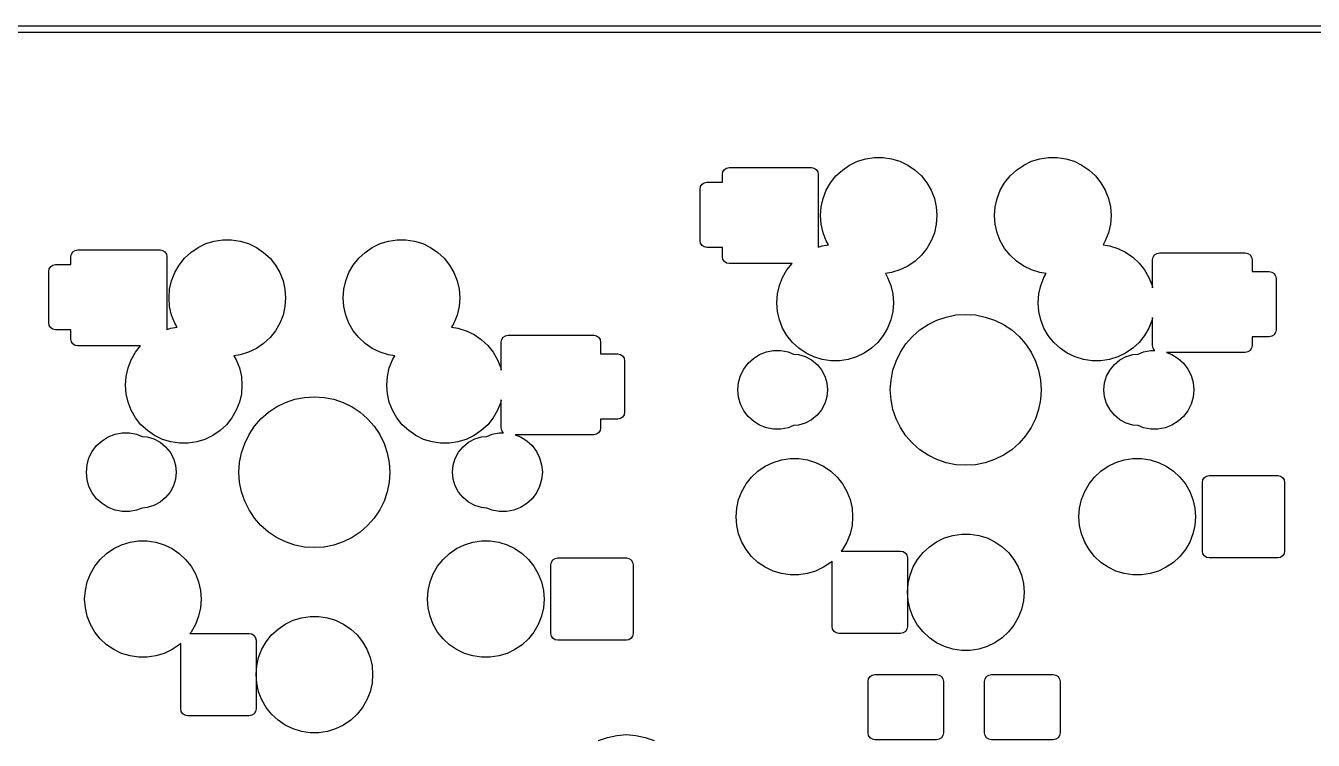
# Model space of a CAD drawing. Extents: x 3.26 to 8.88, y -5.89 to -1.46.
# Drawn here: x 4.413 to 5.891, y -2.276 to -1.456 of the extents above; entities that cross this region are included whole.
import ezdxf

# ---------------------------------------------------------------- set-up
doc = ezdxf.new("R2010")
doc.units = 0
doc.header["$MEASUREMENT"] = 0
doc.layers.add('BLACK', color=7, linetype='CONTINUOUS')

msp = doc.modelspace()

# ---------------------------------------------------------------- linework, layer by layer
at = {"layer": 'BLACK', "linetype": 'CONTINUOUS'}
for p, q in [((4.1261, -1.4562), (4.5359, -1.4562)), ((4.5359, -1.4562), (4.9457, -1.4562)), ((4.9457, -1.4562), (5.3554, -1.4562)), ((5.3554, -1.4562), (5.7652, -1.4562)), ((5.7652, -1.4562), (6.1749, -1.4562)), ((4.5359, -1.464), (4.1261, -1.464)), ((4.9457, -1.464), (4.5359, -1.464)), ((5.3554, -1.464), (4.9457, -1.464)), ((5.7652, -1.464), (5.3554, -1.464)), ((6.1749, -1.464), (5.7652, -1.464)), ((5.3677, -1.6117), (5.3772, -1.6088)), ((5.3772, -1.6088), (5.3871, -1.6073)), ((5.3871, -1.6073), (5.3971, -1.6073)), ((5.3971, -1.6073), (5.407, -1.6088)), ((5.407, -1.6088), (5.4166, -1.6117)), ((5.5677, -1.6117), (5.5772, -1.6088)), ((5.5772, -1.6088), (5.5871, -1.6073)), ((5.5871, -1.6073), (5.5971, -1.6073)), ((5.5971, -1.6073), (5.607, -1.6088)), ((5.607, -1.6088), (5.6166, -1.6117)), ((5.2126, -1.6268), (5.2132, -1.6238)), ((5.2132, -1.6238), (5.2149, -1.6212)), ((5.2149, -1.6212), (5.2175, -1.6195)), ((5.2175, -1.6195), (5.2205, -1.6189)), ((5.2205, -1.6189), (5.315, -1.6189)), ((5.315, -1.6189), (5.318, -1.6195)), ((5.318, -1.6195), (5.3205, -1.6212)), ((5.3205, -1.6212), (5.3222, -1.6238)), ((5.3222, -1.6238), (5.3228, -1.6268)), ((5.3431, -1.6285), (5.3504, -1.6217)), ((5.3504, -1.6217), (5.3587, -1.6161)), ((5.3587, -1.6161), (5.3677, -1.6117)), ((5.4166, -1.6117), (5.4256, -1.6161)), ((5.4256, -1.6161), (5.4339, -1.6217)), ((5.4339, -1.6217), (5.4412, -1.6285)), ((5.5431, -1.6285), (5.5504, -1.6217)), ((5.5504, -1.6217), (5.5587, -1.6161)), ((5.5587, -1.6161), (5.5677, -1.6117)), ((5.6166, -1.6117), (5.6256, -1.6161)), ((5.6256, -1.6161), (5.6339, -1.6217)), ((5.6339, -1.6217), (5.6412, -1.6285)), ((5.187, -1.6437), (5.1876, -1.6407)), ((5.1876, -1.6407), (5.1893, -1.6381)), ((5.1893, -1.6381), (5.1919, -1.6364)), ((5.1919, -1.6364), (5.1949, -1.6358)), ((5.1949, -1.6358), (5.2126, -1.6358)), ((5.2126, -1.6358), (5.2126, -1.6268)), ((5.3228, -1.6268), (5.3228, -1.7101)), ((5.3318, -1.645), (5.3368, -1.6363)), ((5.3368, -1.6363), (5.3431, -1.6285)), ((5.4412, -1.6285), (5.4474, -1.6363)), ((5.4474, -1.6363), (5.4524, -1.645)), ((5.5318, -1.645), (5.5368, -1.6363)), ((5.5368, -1.6363), (5.5431, -1.6285)), ((5.6412, -1.6285), (5.6474, -1.6363)), ((5.6474, -1.6363), (5.6524, -1.645)), ((5.187, -1.7028), (5.187, -1.6437)), ((5.3259, -1.664), (5.3282, -1.6543)), ((5.3282, -1.6543), (5.3318, -1.645)), ((5.4524, -1.645), (5.4561, -1.6543)), ((5.4561, -1.6543), (5.4583, -1.664)), ((5.5259, -1.664), (5.5282, -1.6543)), ((5.5282, -1.6543), (5.5318, -1.645)), ((5.6524, -1.645), (5.6561, -1.6543)), ((5.6561, -1.6543), (5.6583, -1.664)), ((5.3252, -1.674), (5.3259, -1.664)), ((5.4583, -1.664), (5.4591, -1.674)), ((5.5252, -1.674), (5.5259, -1.664)), ((5.6583, -1.664), (5.6591, -1.674)), ((5.3259, -1.684), (5.3252, -1.674)), ((5.3282, -1.6937), (5.3259, -1.684)), ((5.4583, -1.684), (5.4561, -1.6937)), ((5.4591, -1.674), (5.4583, -1.684)), ((5.5259, -1.684), (5.5252, -1.674)), ((5.5282, -1.6937), (5.5259, -1.684)), ((5.6583, -1.684), (5.6561, -1.6937)), ((5.6591, -1.674), (5.6583, -1.684)), ((5.3318, -1.7031), (5.3282, -1.6937)), ((5.4561, -1.6937), (5.4524, -1.7031)), ((5.5318, -1.7031), (5.5282, -1.6937)), ((5.6561, -1.6937), (5.6524, -1.7031)), ((4.4669, -1.7157), (4.4694, -1.714)), ((4.4694, -1.714), (4.4724, -1.7134)), ((4.4724, -1.7134), (4.5669, -1.7134)), ((4.5669, -1.7134), (4.5699, -1.714)), ((4.5699, -1.714), (4.5725, -1.7157)), ((4.6024, -1.7162), (4.6106, -1.7105)), ((4.6106, -1.7105), (4.6196, -1.7062)), ((4.6196, -1.7062), (4.6292, -1.7033)), ((4.6292, -1.7033), (4.6391, -1.7018)), ((4.6391, -1.7018), (4.6491, -1.7018)), ((4.6491, -1.7018), (4.659, -1.7033)), ((4.659, -1.7033), (4.6685, -1.7062)), ((4.6685, -1.7062), (4.6776, -1.7105)), ((4.6776, -1.7105), (4.6858, -1.7162)), ((4.8024, -1.7162), (4.8106, -1.7105)), ((4.8106, -1.7105), (4.8196, -1.7062)), ((4.8196, -1.7062), (4.8292, -1.7033)), ((4.8292, -1.7033), (4.8391, -1.7018)), ((4.8391, -1.7018), (4.8491, -1.7018)), ((4.8491, -1.7018), (4.859, -1.7033)), ((4.859, -1.7033), (4.8685, -1.7062)), ((4.8685, -1.7062), (4.8776, -1.7105)), ((4.8776, -1.7105), (4.8858, -1.7162)), ((5.1876, -1.7058), (5.187, -1.7028)), ((5.1893, -1.7083), (5.1876, -1.7058)), ((5.1919, -1.71), (5.1893, -1.7083)), ((5.1949, -1.7106), (5.1919, -1.71)), ((5.2126, -1.7106), (5.1949, -1.7106)), ((5.2126, -1.7213), (5.2126, -1.7106)), ((5.3228, -1.7101), (5.3272, -1.7088)), ((5.3272, -1.7088), (5.3345, -1.7077)), ((5.3345, -1.7077), (5.3318, -1.7031)), ((5.4474, -1.7117), (5.4412, -1.7195)), ((5.4524, -1.7031), (5.4474, -1.7117)), ((5.5368, -1.7117), (5.5318, -1.7031)), ((5.5431, -1.7195), (5.5368, -1.7117)), ((5.6524, -1.7031), (5.6498, -1.7077)), ((5.6498, -1.7077), (5.657, -1.7088)), ((5.657, -1.7088), (5.6666, -1.7117)), ((5.6666, -1.7117), (5.6756, -1.7161)), ((4.4646, -1.7213), (4.4652, -1.7182)), ((4.4646, -1.7303), (4.4646, -1.7213)), ((4.4652, -1.7182), (4.4669, -1.7157)), ((4.5725, -1.7157), (4.5742, -1.7182)), ((4.5742, -1.7182), (4.5748, -1.7213)), ((4.5748, -1.7213), (4.5748, -1.8046)), ((4.5888, -1.7308), (4.595, -1.723)), ((4.595, -1.723), (4.6024, -1.7162)), ((4.6858, -1.7162), (4.6932, -1.723)), ((4.6932, -1.723), (4.6994, -1.7308)), ((4.7888, -1.7308), (4.795, -1.723)), ((4.795, -1.723), (4.8024, -1.7162)), ((4.8858, -1.7162), (4.8932, -1.723)), ((4.8932, -1.723), (4.8994, -1.7308)), ((5.2132, -1.7243), (5.2126, -1.7213)), ((5.2149, -1.7268), (5.2132, -1.7243)), ((5.2175, -1.7285), (5.2149, -1.7268)), ((5.2205, -1.7291), (5.2175, -1.7285)), ((5.2926, -1.7291), (5.2205, -1.7291)), ((5.2868, -1.7363), (5.2926, -1.7291)), ((5.4339, -1.7263), (5.4256, -1.732)), ((5.4412, -1.7195), (5.4339, -1.7263)), ((5.5504, -1.7263), (5.5431, -1.7195)), ((5.5587, -1.732), (5.5504, -1.7263)), ((5.6756, -1.7161), (5.6839, -1.7217)), ((5.6839, -1.7217), (5.6912, -1.7285)), ((5.6912, -1.7285), (5.6974, -1.7363)), ((5.7067, -1.7248), (5.7073, -1.7218)), ((5.7067, -1.757), (5.7067, -1.7248)), ((5.7073, -1.7218), (5.709, -1.7192)), ((5.709, -1.7192), (5.7116, -1.7175)), ((5.7116, -1.7175), (5.7146, -1.7169)), ((5.7146, -1.7169), (5.813, -1.7169)), ((5.813, -1.7169), (5.816, -1.7175)), ((5.816, -1.7175), (5.8186, -1.7192)), ((5.8186, -1.7192), (5.8203, -1.7218)), ((5.8203, -1.7218), (5.8209, -1.7248)), ((5.8209, -1.7248), (5.8209, -1.7382)), ((4.439, -1.7382), (4.4396, -1.7352)), ((4.439, -1.7972), (4.439, -1.7382)), ((4.4396, -1.7352), (4.4413, -1.7326)), ((4.4413, -1.7326), (4.4438, -1.7309)), ((4.4438, -1.7309), (4.4469, -1.7303)), ((4.4469, -1.7303), (4.4646, -1.7303)), ((4.5801, -1.7488), (4.5838, -1.7395)), ((4.5838, -1.7395), (4.5888, -1.7308)), ((4.6994, -1.7308), (4.7044, -1.7395)), ((4.7044, -1.7395), (4.7081, -1.7488)), ((4.7801, -1.7488), (4.7838, -1.7395)), ((4.7838, -1.7395), (4.7888, -1.7308)), ((4.8994, -1.7308), (4.9044, -1.7395)), ((4.9044, -1.7395), (4.9081, -1.7488)), ((5.2818, -1.745), (5.2868, -1.7363)), ((5.407, -1.7393), (5.3998, -1.7404)), ((5.3998, -1.7404), (5.4024, -1.745)), ((5.4166, -1.7363), (5.407, -1.7393)), ((5.4256, -1.732), (5.4166, -1.7363)), ((5.5677, -1.7363), (5.5587, -1.732)), ((5.5772, -1.7393), (5.5677, -1.7363)), ((5.5845, -1.7404), (5.5772, -1.7393)), ((5.5818, -1.745), (5.5845, -1.7404)), ((5.6974, -1.7363), (5.7024, -1.745)), ((5.8209, -1.7382), (5.8406, -1.7382)), ((5.8406, -1.7382), (5.8436, -1.7388)), ((5.8436, -1.7388), (5.8461, -1.7405)), ((5.8461, -1.7405), (5.8478, -1.743)), ((5.8478, -1.743), (5.8484, -1.7461)), ((4.5772, -1.7685), (4.5779, -1.7585)), ((4.5779, -1.7585), (4.5801, -1.7488)), ((4.7081, -1.7488), (4.7103, -1.7585)), ((4.7103, -1.7585), (4.711, -1.7685)), ((4.7772, -1.7685), (4.7779, -1.7585)), ((4.7779, -1.7585), (4.7801, -1.7488)), ((4.9081, -1.7488), (4.9103, -1.7585)), ((4.9103, -1.7585), (4.911, -1.7685)), ((5.2759, -1.764), (5.2782, -1.7543)), ((5.2782, -1.7543), (5.2818, -1.745)), ((5.4024, -1.745), (5.4061, -1.7543)), ((5.4061, -1.7543), (5.4083, -1.764)), ((5.5759, -1.764), (5.5782, -1.7543)), ((5.5782, -1.7543), (5.5818, -1.745)), ((5.7024, -1.745), (5.7061, -1.7543)), ((5.7061, -1.7543), (5.7067, -1.757)), ((5.8484, -1.7461), (5.8484, -1.8051)), ((4.5779, -1.7785), (4.5772, -1.7685)), ((4.711, -1.7685), (4.7103, -1.7785)), ((4.7779, -1.7785), (4.7772, -1.7685)), ((4.911, -1.7685), (4.9103, -1.7785)), ((5.2752, -1.774), (5.2759, -1.764)), ((5.2759, -1.784), (5.2752, -1.774)), ((5.4083, -1.764), (5.4091, -1.774)), ((5.4091, -1.774), (5.4083, -1.784)), ((5.5752, -1.774), (5.5759, -1.764)), ((5.5759, -1.784), (5.5752, -1.774)), ((4.5801, -1.7882), (4.5779, -1.7785)), ((4.5838, -1.7975), (4.5801, -1.7882)), ((4.7081, -1.7882), (4.7044, -1.7975)), ((4.7103, -1.7785), (4.7081, -1.7882)), ((4.7801, -1.7882), (4.7779, -1.7785)), ((4.7838, -1.7975), (4.7801, -1.7882)), ((4.9081, -1.7882), (4.9044, -1.7975)), ((4.9103, -1.7785), (4.9081, -1.7882)), ((5.2782, -1.7937), (5.2759, -1.784)), ((5.4083, -1.784), (5.4061, -1.7937)), ((5.4697, -1.7904), (5.4808, -1.7881)), ((5.4808, -1.7881), (5.4921, -1.7874)), ((5.4921, -1.7874), (5.5034, -1.7881)), ((5.5034, -1.7881), (5.5145, -1.7904)), ((5.5782, -1.7937), (5.5759, -1.784)), ((4.4396, -1.8003), (4.439, -1.7972)), ((4.4413, -1.8028), (4.4396, -1.8003)), ((4.4438, -1.8045), (4.4413, -1.8028)), ((4.5748, -1.8046), (4.5792, -1.8033)), ((4.5792, -1.8033), (4.5865, -1.8022)), ((4.5865, -1.8022), (4.5838, -1.7975)), ((4.7044, -1.7975), (4.6994, -1.8062)), ((4.7888, -1.8062), (4.7838, -1.7975)), ((4.9044, -1.7975), (4.9017, -1.8022)), ((4.9017, -1.8022), (4.909, -1.8033)), ((4.909, -1.8033), (4.9185, -1.8062)), ((5.2818, -1.8031), (5.2782, -1.7937)), ((5.2868, -1.8117), (5.2818, -1.8031)), ((5.4024, -1.8031), (5.3974, -1.8117)), ((5.4061, -1.7937), (5.4024, -1.8031)), ((5.4394, -1.8053), (5.4488, -1.799)), ((5.4488, -1.799), (5.459, -1.794)), ((5.459, -1.794), (5.4697, -1.7904)), ((5.5145, -1.7904), (5.5253, -1.794)), ((5.5253, -1.794), (5.5354, -1.799)), ((5.5354, -1.799), (5.5449, -1.8053)), ((5.5818, -1.8031), (5.5782, -1.7937)), ((5.5868, -1.8117), (5.5818, -1.8031)), ((5.7024, -1.8031), (5.6974, -1.8117)), ((5.7061, -1.7937), (5.7024, -1.8031)), ((5.7067, -1.7911), (5.7061, -1.7937)), ((5.7067, -1.8232), (5.7067, -1.7911)), ((4.4469, -1.8051), (4.4438, -1.8045)), ((4.4646, -1.8051), (4.4469, -1.8051)), ((4.4646, -1.8157), (4.4646, -1.8051)), ((4.4652, -1.8188), (4.4646, -1.8157)), ((4.6932, -1.814), (4.6858, -1.8208)), ((4.6994, -1.8062), (4.6932, -1.814)), ((4.795, -1.814), (4.7888, -1.8062)), ((4.8024, -1.8208), (4.795, -1.814)), ((4.9185, -1.8062), (4.9276, -1.8105)), ((4.9276, -1.8105), (4.9358, -1.8162)), ((4.9358, -1.8162), (4.9432, -1.823)), ((4.9587, -1.8193), (4.9593, -1.8163)), ((4.9593, -1.8163), (4.961, -1.8137)), ((4.961, -1.8137), (4.9635, -1.812)), ((4.9635, -1.812), (4.9665, -1.8114)), ((4.9665, -1.8114), (5.065, -1.8114)), ((5.065, -1.8114), (5.068, -1.812)), ((5.068, -1.812), (5.0705, -1.8137)), ((5.0705, -1.8137), (5.0722, -1.8163)), ((5.0722, -1.8163), (5.0728, -1.8193)), ((5.2931, -1.8195), (5.2868, -1.8117)), ((5.3974, -1.8117), (5.3912, -1.8195)), ((5.4234, -1.8213), (5.4309, -1.8128)), ((5.4309, -1.8128), (5.4394, -1.8053)), ((5.5449, -1.8053), (5.5534, -1.8128)), ((5.5534, -1.8128), (5.5608, -1.8213)), ((5.5931, -1.8195), (5.5868, -1.8117)), ((5.6974, -1.8117), (5.6912, -1.8195)), ((5.8406, -1.813), (5.8209, -1.813)), ((5.8209, -1.813), (5.8209, -1.8232)), ((5.8436, -1.8124), (5.8406, -1.813)), ((5.8461, -1.8107), (5.8436, -1.8124)), ((5.8478, -1.8081), (5.8461, -1.8107)), ((5.8484, -1.8051), (5.8478, -1.8081)), ((4.4669, -1.8213), (4.4652, -1.8188)), ((4.4694, -1.823), (4.4669, -1.8213)), ((4.4724, -1.8236), (4.4694, -1.823)), ((4.5445, -1.8236), (4.4724, -1.8236)), ((4.5338, -1.8395), (4.5388, -1.8308)), ((4.5388, -1.8308), (4.5445, -1.8236)), ((4.6685, -1.8308), (4.659, -1.8338)), ((4.6776, -1.8265), (4.6685, -1.8308)), ((4.6858, -1.8208), (4.6776, -1.8265)), ((4.8106, -1.8265), (4.8024, -1.8208)), ((4.8196, -1.8308), (4.8106, -1.8265)), ((4.8292, -1.8338), (4.8196, -1.8308)), ((4.9432, -1.823), (4.9494, -1.8308)), ((4.9494, -1.8308), (4.9544, -1.8395)), ((4.9587, -1.8515), (4.9587, -1.8193)), ((5.0728, -1.8193), (5.0728, -1.8327)), ((5.0728, -1.8327), (5.0925, -1.8327)), ((5.0925, -1.8327), (5.0955, -1.8333)), ((5.0955, -1.8333), (5.0981, -1.835)), ((5.2554, -1.8335), (5.2632, -1.8305)), ((5.2632, -1.8305), (5.2714, -1.8289)), ((5.2714, -1.8289), (5.2798, -1.8289)), ((5.2798, -1.8289), (5.288, -1.8305)), ((5.288, -1.8305), (5.2942, -1.8329)), ((5.3004, -1.8263), (5.2931, -1.8195)), ((5.2942, -1.8329), (5.3002, -1.8335)), ((5.3087, -1.832), (5.3004, -1.8263)), ((5.3177, -1.8363), (5.3087, -1.832)), ((5.3756, -1.832), (5.3666, -1.8363)), ((5.3839, -1.8263), (5.3756, -1.832)), ((5.3912, -1.8195), (5.3839, -1.8263)), ((5.4121, -1.8409), (5.4171, -1.8307)), ((5.4171, -1.8307), (5.4234, -1.8213)), ((5.5608, -1.8213), (5.5671, -1.8307)), ((5.5671, -1.8307), (5.5721, -1.8409)), ((5.6004, -1.8263), (5.5931, -1.8195)), ((5.6087, -1.832), (5.6004, -1.8263)), ((5.6177, -1.8363), (5.6087, -1.832)), ((5.6756, -1.832), (5.6666, -1.8363)), ((5.6839, -1.8263), (5.6756, -1.832)), ((5.6912, -1.8195), (5.6839, -1.8263)), ((5.6841, -1.8335), (5.69, -1.8329)), ((5.69, -1.8329), (5.6963, -1.8305)), ((5.6963, -1.8305), (5.7045, -1.8289)), ((5.7045, -1.8289), (5.7092, -1.8289)), ((5.7073, -1.8262), (5.7067, -1.8232)), ((5.709, -1.8288), (5.7073, -1.8262)), ((5.7092, -1.8289), (5.709, -1.8288)), ((5.813, -1.8311), (5.7227, -1.8311)), ((5.7227, -1.8311), (5.7288, -1.8335)), ((5.816, -1.8305), (5.813, -1.8311)), ((5.8186, -1.8288), (5.816, -1.8305)), ((5.8203, -1.8262), (5.8186, -1.8288)), ((5.8209, -1.8232), (5.8203, -1.8262)), ((4.5301, -1.8488), (4.5338, -1.8395)), ((4.659, -1.8338), (4.6517, -1.8348)), ((4.6517, -1.8348), (4.6544, -1.8395)), ((4.6544, -1.8395), (4.6581, -1.8488)), ((4.8365, -1.8348), (4.8292, -1.8338)), ((4.8301, -1.8488), (4.8338, -1.8395)), ((4.8338, -1.8395), (4.8365, -1.8348)), ((4.9544, -1.8395), (4.9581, -1.8488)), ((5.0981, -1.835), (5.0998, -1.8375)), ((5.0998, -1.8375), (5.1004, -1.8406)), ((5.1004, -1.8406), (5.1004, -1.8996)), ((5.2371, -1.8502), (5.2421, -1.8435)), ((5.2421, -1.8435), (5.2483, -1.8379)), ((5.2483, -1.8379), (5.2554, -1.8335)), ((5.3002, -1.8335), (5.3079, -1.8358)), ((5.3079, -1.8358), (5.3151, -1.8396)), ((5.3151, -1.8396), (5.3214, -1.8448)), ((5.3272, -1.8393), (5.3177, -1.8363)), ((5.3214, -1.8448), (5.3265, -1.851)), ((5.3371, -1.8408), (5.3272, -1.8393)), ((5.3471, -1.8408), (5.3371, -1.8408)), ((5.357, -1.8393), (5.3471, -1.8408)), ((5.3666, -1.8363), (5.357, -1.8393)), ((5.4085, -1.8516), (5.4121, -1.8409)), ((5.5721, -1.8409), (5.5758, -1.8516)), ((5.6272, -1.8393), (5.6177, -1.8363)), ((5.6371, -1.8408), (5.6272, -1.8393)), ((5.6471, -1.8408), (5.6371, -1.8408)), ((5.657, -1.8393), (5.6471, -1.8408)), ((5.6666, -1.8363), (5.657, -1.8393)), ((5.6578, -1.851), (5.6629, -1.8448)), ((5.6629, -1.8448), (5.6692, -1.8396)), ((5.6692, -1.8396), (5.6763, -1.8358)), ((5.6763, -1.8358), (5.6841, -1.8335)), ((5.7288, -1.8335), (5.7359, -1.8379)), ((5.7359, -1.8379), (5.7421, -1.8435)), ((5.7421, -1.8435), (5.7472, -1.8502)), ((4.5272, -1.8685), (4.5279, -1.8585)), ((4.5279, -1.8585), (4.5301, -1.8488)), ((4.6581, -1.8488), (4.6603, -1.8585)), ((4.6603, -1.8585), (4.661, -1.8685)), ((4.8272, -1.8685), (4.8279, -1.8585)), ((4.8279, -1.8585), (4.8301, -1.8488)), ((4.9581, -1.8488), (4.9587, -1.8515)), ((5.2311, -1.8657), (5.2334, -1.8577)), ((5.2334, -1.8577), (5.2371, -1.8502)), ((5.3265, -1.851), (5.3303, -1.8582)), ((5.3303, -1.8582), (5.3327, -1.866)), ((5.4055, -1.874), (5.4063, -1.8627)), ((5.4063, -1.8627), (5.4085, -1.8516)), ((5.5758, -1.8516), (5.578, -1.8627)), ((5.578, -1.8627), (5.5787, -1.874)), ((5.6516, -1.866), (5.6539, -1.8582)), ((5.6539, -1.8582), (5.6578, -1.851)), ((5.7472, -1.8502), (5.7509, -1.8577)), ((5.7509, -1.8577), (5.7532, -1.8657)), ((4.5279, -1.8785), (4.5272, -1.8685)), ((4.661, -1.8685), (4.6603, -1.8785)), ((4.8279, -1.8785), (4.8272, -1.8685)), ((5.2303, -1.874), (5.2311, -1.8657)), ((5.2311, -1.8823), (5.2303, -1.874)), ((5.3327, -1.866), (5.3335, -1.874)), ((5.3335, -1.874), (5.3327, -1.8821)), ((5.4063, -1.8853), (5.4055, -1.874)), ((5.5787, -1.874), (5.578, -1.8853)), ((5.6508, -1.874), (5.6516, -1.866)), ((5.6516, -1.8821), (5.6508, -1.874)), ((5.7532, -1.8657), (5.7539, -1.874)), ((5.7539, -1.874), (5.7532, -1.8823)), ((4.5301, -1.8882), (4.5279, -1.8785)), ((4.5338, -1.8975), (4.5301, -1.8882)), ((4.6581, -1.8882), (4.6544, -1.8975)), ((4.6603, -1.8785), (4.6581, -1.8882)), ((4.7008, -1.8935), (4.7109, -1.8885)), ((4.7109, -1.8885), (4.7217, -1.8848)), ((4.7217, -1.8848), (4.7328, -1.8826)), ((4.7328, -1.8826), (4.7441, -1.8819)), ((4.7441, -1.8819), (4.7554, -1.8826)), ((4.7554, -1.8826), (4.7665, -1.8848)), ((4.7665, -1.8848), (4.7772, -1.8885)), ((4.7772, -1.8885), (4.7874, -1.8935)), ((4.8301, -1.8882), (4.8279, -1.8785)), ((4.8338, -1.8975), (4.8301, -1.8882)), ((4.9581, -1.8882), (4.9544, -1.8975)), ((4.9587, -1.8856), (4.9581, -1.8882)), ((4.9587, -1.9177), (4.9587, -1.8856)), ((5.2334, -1.8904), (5.2311, -1.8823)), ((5.2371, -1.8979), (5.2334, -1.8904)), ((5.3303, -1.8898), (5.3265, -1.897)), ((5.3327, -1.8821), (5.3303, -1.8898)), ((5.4085, -1.8964), (5.4063, -1.8853)), ((5.578, -1.8853), (5.5758, -1.8964)), ((5.6539, -1.8898), (5.6516, -1.8821)), ((5.6578, -1.897), (5.6539, -1.8898)), ((5.7509, -1.8904), (5.7472, -1.8979)), ((5.7532, -1.8823), (5.7509, -1.8904)), ((4.5388, -1.9062), (4.5338, -1.8975)), ((4.545, -1.914), (4.5388, -1.9062)), ((4.6494, -1.9062), (4.6432, -1.914)), ((4.6544, -1.8975), (4.6494, -1.9062)), ((4.6828, -1.9073), (4.6914, -1.8998)), ((4.6914, -1.8998), (4.7008, -1.8935)), ((4.7874, -1.8935), (4.7968, -1.8998)), ((4.7968, -1.8998), (4.8053, -1.9073)), ((4.8388, -1.9062), (4.8338, -1.8975)), ((4.845, -1.914), (4.8388, -1.9062)), ((4.9494, -1.9062), (4.9432, -1.914)), ((4.9544, -1.8975), (4.9494, -1.9062)), ((5.0955, -1.9069), (5.0925, -1.9075)), ((5.0981, -1.9052), (5.0955, -1.9069)), ((5.0998, -1.9026), (5.0981, -1.9052)), ((5.1004, -1.8996), (5.0998, -1.9026)), ((5.2421, -1.9045), (5.2371, -1.8979)), ((5.2483, -1.9101), (5.2421, -1.9045)), ((5.3214, -1.9032), (5.3151, -1.9084)), ((5.3265, -1.897), (5.3214, -1.9032)), ((5.4121, -1.9072), (5.4085, -1.8964)), ((5.4171, -1.9173), (5.4121, -1.9072)), ((5.5721, -1.9072), (5.5671, -1.9173)), ((5.5758, -1.8964), (5.5721, -1.9072)), ((5.6629, -1.9032), (5.6578, -1.897)), ((5.6692, -1.9084), (5.6629, -1.9032)), ((5.7421, -1.9045), (5.7359, -1.9101)), ((5.7472, -1.8979), (5.7421, -1.9045)), ((4.5524, -1.9208), (4.545, -1.914)), ((4.5606, -1.9265), (4.5524, -1.9208)), ((4.6358, -1.9208), (4.6276, -1.9265)), ((4.6432, -1.914), (4.6358, -1.9208)), ((4.6691, -1.9252), (4.6754, -1.9158)), ((4.6754, -1.9158), (4.6828, -1.9073)), ((4.8053, -1.9073), (4.8128, -1.9158)), ((4.8128, -1.9158), (4.8191, -1.9252)), ((4.8524, -1.9208), (4.845, -1.914)), ((4.8606, -1.9265), (4.8524, -1.9208)), ((4.9358, -1.9208), (4.9276, -1.9265)), ((4.9432, -1.914), (4.9358, -1.9208)), ((4.9593, -1.9207), (4.9587, -1.9177)), ((4.961, -1.9233), (4.9593, -1.9207)), ((5.0722, -1.9207), (5.0705, -1.9233)), ((5.0728, -1.9177), (5.0722, -1.9207)), ((5.0925, -1.9075), (5.0728, -1.9075)), ((5.0728, -1.9075), (5.0728, -1.9177)), ((5.2554, -1.9145), (5.2483, -1.9101)), ((5.2632, -1.9176), (5.2554, -1.9145)), ((5.2714, -1.9191), (5.2632, -1.9176)), ((5.2798, -1.9191), (5.2714, -1.9191)), ((5.288, -1.9176), (5.2798, -1.9191)), ((5.2942, -1.9151), (5.288, -1.9176)), ((5.3002, -1.9146), (5.2942, -1.9151)), ((5.3079, -1.9122), (5.3002, -1.9146)), ((5.3151, -1.9084), (5.3079, -1.9122)), ((5.4234, -1.9267), (5.4171, -1.9173)), ((5.5671, -1.9173), (5.5608, -1.9267)), ((5.6763, -1.9122), (5.6692, -1.9084)), ((5.6841, -1.9146), (5.6763, -1.9122)), ((5.69, -1.9151), (5.6841, -1.9146)), ((5.6963, -1.9176), (5.69, -1.9151)), ((5.7045, -1.9191), (5.6963, -1.9176)), ((5.7128, -1.9191), (5.7045, -1.9191)), ((5.7211, -1.9176), (5.7128, -1.9191)), ((5.7288, -1.9145), (5.7211, -1.9176)), ((5.7359, -1.9101), (5.7288, -1.9145)), ((4.4941, -1.938), (4.5003, -1.9324)), ((4.5003, -1.9324), (4.5074, -1.928)), ((4.5074, -1.928), (4.5152, -1.925)), ((4.5152, -1.925), (4.5234, -1.9234)), ((4.5234, -1.9234), (4.5317, -1.9234)), ((4.5317, -1.9234), (4.5399, -1.925)), ((4.5399, -1.925), (4.5462, -1.9274)), ((4.5462, -1.9274), (4.5522, -1.928)), ((4.5522, -1.928), (4.5599, -1.9303)), ((4.5599, -1.9303), (4.5671, -1.9341)), ((4.5696, -1.9308), (4.5606, -1.9265)), ((4.5671, -1.9341), (4.5733, -1.9393)), ((4.5792, -1.9338), (4.5696, -1.9308)), ((4.5891, -1.9352), (4.5792, -1.9338)), ((4.5991, -1.9352), (4.5891, -1.9352)), ((4.609, -1.9338), (4.5991, -1.9352)), ((4.6185, -1.9308), (4.609, -1.9338)), ((4.6276, -1.9265), (4.6185, -1.9308)), ((4.6604, -1.9461), (4.6641, -1.9354)), ((4.6641, -1.9354), (4.6691, -1.9252)), ((4.8191, -1.9252), (4.8241, -1.9354)), ((4.8241, -1.9354), (4.8278, -1.9461)), ((4.8696, -1.9308), (4.8606, -1.9265)), ((4.8792, -1.9338), (4.8696, -1.9308)), ((4.8891, -1.9352), (4.8792, -1.9338)), ((4.8991, -1.9352), (4.8891, -1.9352)), ((4.909, -1.9338), (4.8991, -1.9352)), ((4.9185, -1.9308), (4.909, -1.9338)), ((4.9149, -1.9393), (4.9211, -1.9341)), ((4.9276, -1.9265), (4.9185, -1.9308)), ((4.9211, -1.9341), (4.9283, -1.9303)), ((4.9283, -1.9303), (4.936, -1.928)), ((4.936, -1.928), (4.942, -1.9274)), ((4.942, -1.9274), (4.9482, -1.925)), ((4.9482, -1.925), (4.9565, -1.9234)), ((4.9565, -1.9234), (4.9612, -1.9234)), ((4.9612, -1.9234), (4.961, -1.9233)), ((5.065, -1.9256), (4.9747, -1.9256)), ((4.9747, -1.9256), (4.9808, -1.928)), ((4.9808, -1.928), (4.9879, -1.9324)), ((4.9879, -1.9324), (4.9941, -1.938)), ((5.068, -1.925), (5.065, -1.9256)), ((5.0705, -1.9233), (5.068, -1.925)), ((5.4309, -1.9353), (5.4234, -1.9267)), ((5.4394, -1.9427), (5.4309, -1.9353)), ((5.5534, -1.9353), (5.5449, -1.9427)), ((5.5608, -1.9267), (5.5534, -1.9353)), ((4.4853, -1.9521), (4.4891, -1.9447)), ((4.4891, -1.9447), (4.4941, -1.938)), ((4.5733, -1.9393), (4.5785, -1.9455)), ((4.5785, -1.9455), (4.5823, -1.9527)), ((4.6582, -1.9572), (4.6604, -1.9461)), ((4.8278, -1.9461), (4.83, -1.9572)), ((4.9059, -1.9527), (4.9097, -1.9455)), ((4.9097, -1.9455), (4.9149, -1.9393)), ((4.9941, -1.938), (4.9991, -1.9447)), ((4.9991, -1.9447), (5.0028, -1.9521)), ((5.4488, -1.949), (5.4394, -1.9427)), ((5.459, -1.954), (5.4488, -1.949)), ((5.5354, -1.949), (5.5253, -1.954)), ((5.5449, -1.9427), (5.5354, -1.949)), ((4.4823, -1.9685), (4.4831, -1.9602)), ((4.4831, -1.9602), (4.4853, -1.9521)), ((4.5823, -1.9527), (4.5846, -1.9604)), ((4.5846, -1.9604), (4.5854, -1.9685)), ((4.6575, -1.9685), (4.6582, -1.9572)), ((4.83, -1.9572), (4.8307, -1.9685)), ((4.9028, -1.9685), (4.9036, -1.9604)), ((4.9036, -1.9604), (4.9059, -1.9527)), ((5.0028, -1.9521), (5.0051, -1.9602)), ((5.0051, -1.9602), (5.0059, -1.9685)), ((5.2535, -1.9674), (5.2618, -1.9617)), ((5.2618, -1.9617), (5.2708, -1.9574)), ((5.2708, -1.9574), (5.2804, -1.9544)), ((5.2804, -1.9544), (5.2903, -1.9529)), ((5.2903, -1.9529), (5.3003, -1.9529)), ((5.3003, -1.9529), (5.3102, -1.9544)), ((5.3102, -1.9544), (5.3197, -1.9574)), ((5.3197, -1.9574), (5.3287, -1.9617)), ((5.3287, -1.9617), (5.337, -1.9674)), ((5.4697, -1.9577), (5.459, -1.954)), ((5.4808, -1.9599), (5.4697, -1.9577)), ((5.4921, -1.9606), (5.4808, -1.9599)), ((5.5034, -1.9599), (5.4921, -1.9606)), ((5.5145, -1.9577), (5.5034, -1.9599)), ((5.5253, -1.954), (5.5145, -1.9577)), ((5.6472, -1.9674), (5.6555, -1.9617)), ((5.6555, -1.9617), (5.6645, -1.9574)), ((5.6645, -1.9574), (5.6741, -1.9544)), ((5.6741, -1.9544), (5.684, -1.9529)), ((5.684, -1.9529), (5.694, -1.9529)), ((5.694, -1.9529), (5.7039, -1.9544)), ((5.7039, -1.9544), (5.7134, -1.9574)), ((5.7134, -1.9574), (5.7224, -1.9617)), ((5.7224, -1.9617), (5.7307, -1.9674)), ((4.4831, -1.9768), (4.4823, -1.9685)), ((4.4853, -1.9849), (4.4831, -1.9768)), ((4.5846, -1.9766), (4.5823, -1.9843)), ((4.5854, -1.9685), (4.5846, -1.9766)), ((4.6582, -1.9798), (4.6575, -1.9685)), ((4.6604, -1.9909), (4.6582, -1.9798)), ((4.83, -1.9798), (4.8278, -1.9909)), ((4.8307, -1.9685), (4.83, -1.9798)), ((4.9036, -1.9766), (4.9028, -1.9685)), ((4.9059, -1.9843), (4.9036, -1.9766)), ((5.0051, -1.9768), (5.0028, -1.9849)), ((5.0059, -1.9685), (5.0051, -1.9768)), ((5.24, -1.982), (5.2462, -1.9742)), ((5.2462, -1.9742), (5.2535, -1.9674)), ((5.337, -1.9674), (5.3443, -1.9742)), ((5.3443, -1.9742), (5.3506, -1.982)), ((5.6337, -1.982), (5.6399, -1.9742)), ((5.6399, -1.9742), (5.6472, -1.9674)), ((5.7307, -1.9674), (5.738, -1.9742)), ((5.738, -1.9742), (5.7443, -1.982)), ((5.7638, -1.9803), (5.7644, -1.9773)), ((5.7638, -2.0591), (5.7638, -1.9803)), ((5.7644, -1.9773), (5.7661, -1.9747)), ((5.7661, -1.9747), (5.7686, -1.973)), ((5.7686, -1.973), (5.7717, -1.9724)), ((5.7717, -1.9724), (5.8504, -1.9724)), ((5.8504, -1.9724), (5.8534, -1.973)), ((5.8534, -1.973), (5.856, -1.9747)), ((5.856, -1.9747), (5.8577, -1.9773)), ((5.8577, -1.9773), (5.8583, -1.9803)), ((5.8583, -1.9803), (5.8583, -2.0591)), ((4.4891, -1.9923), (4.4853, -1.9849)), ((4.4941, -1.999), (4.4891, -1.9923)), ((4.5785, -1.9915), (4.5733, -1.9977)), ((4.5823, -1.9843), (4.5785, -1.9915)), ((4.6641, -2.0016), (4.6604, -1.9909)), ((4.8278, -1.9909), (4.8241, -2.0016)), ((4.9097, -1.9915), (4.9059, -1.9843)), ((4.9149, -1.9977), (4.9097, -1.9915)), ((4.9991, -1.9923), (4.9941, -1.999)), ((5.0028, -1.9849), (4.9991, -1.9923)), ((5.2313, -2), (5.235, -1.9906)), ((5.235, -1.9906), (5.24, -1.982)), ((5.3506, -1.982), (5.3556, -1.9906)), ((5.3556, -1.9906), (5.3592, -2)), ((5.625, -2), (5.6287, -1.9906)), ((5.6287, -1.9906), (5.6337, -1.982)), ((5.7443, -1.982), (5.7493, -1.9906)), ((5.7493, -1.9906), (5.7529, -2)), ((4.5003, -2.0046), (4.4941, -1.999)), ((4.5074, -2.009), (4.5003, -2.0046)), ((4.5152, -2.0121), (4.5074, -2.009)), ((4.5462, -2.0096), (4.5399, -2.0121)), ((4.5522, -2.009), (4.5462, -2.0096)), ((4.5599, -2.0067), (4.5522, -2.009)), ((4.5671, -2.0029), (4.5599, -2.0067)), ((4.5733, -1.9977), (4.5671, -2.0029)), ((4.6691, -2.0118), (4.6641, -2.0016)), ((4.8241, -2.0016), (4.8191, -2.0118)), ((4.9211, -2.0029), (4.9149, -1.9977)), ((4.9283, -2.0067), (4.9211, -2.0029)), ((4.936, -2.009), (4.9283, -2.0067)), ((4.942, -2.0096), (4.936, -2.009)), ((4.9482, -2.0121), (4.942, -2.0096)), ((4.9808, -2.009), (4.973, -2.0121)), ((4.9879, -2.0046), (4.9808, -2.009)), ((4.9941, -1.999), (4.9879, -2.0046)), ((5.2283, -2.0197), (5.2291, -2.0097)), ((5.2291, -2.0097), (5.2313, -2)), ((5.3592, -2), (5.3615, -2.0097)), ((5.3615, -2.0097), (5.3622, -2.0197)), ((5.622, -2.0197), (5.6228, -2.0097)), ((5.6228, -2.0097), (5.625, -2)), ((5.7529, -2), (5.7552, -2.0097)), ((5.7552, -2.0097), (5.7559, -2.0197)), ((4.5234, -2.0136), (4.5152, -2.0121)), ((4.5317, -2.0136), (4.5234, -2.0136)), ((4.5399, -2.0121), (4.5317, -2.0136)), ((4.6754, -2.0212), (4.6691, -2.0118)), ((4.6828, -2.0297), (4.6754, -2.0212)), ((4.8128, -2.0212), (4.8053, -2.0297)), ((4.8191, -2.0118), (4.8128, -2.0212)), ((4.9565, -2.0136), (4.9482, -2.0121)), ((4.9648, -2.0136), (4.9565, -2.0136)), ((4.973, -2.0121), (4.9648, -2.0136)), ((5.2291, -2.0297), (5.2283, -2.0197)), ((5.3622, -2.0197), (5.3615, -2.0297)), ((5.6228, -2.0297), (5.622, -2.0197)), ((5.7559, -2.0197), (5.7552, -2.0297)), ((4.6914, -2.0372), (4.6828, -2.0297)), ((4.7008, -2.0435), (4.6914, -2.0372)), ((4.7968, -2.0372), (4.7874, -2.0435)), ((4.8053, -2.0297), (4.7968, -2.0372)), ((5.2313, -2.0394), (5.2291, -2.0297)), ((5.235, -2.0487), (5.2313, -2.0394)), ((5.3592, -2.0394), (5.3556, -2.0487)), ((5.3615, -2.0297), (5.3592, -2.0394)), ((5.4772, -2.041), (5.4871, -2.0396)), ((5.4871, -2.0396), (5.4971, -2.0396)), ((5.4971, -2.0396), (5.507, -2.041)), ((5.625, -2.0394), (5.6228, -2.0297)), ((5.6287, -2.0487), (5.625, -2.0394)), ((5.7529, -2.0394), (5.7493, -2.0487)), ((5.7552, -2.0297), (5.7529, -2.0394)), ((4.5138, -2.0562), (4.5228, -2.0519)), ((4.5228, -2.0519), (4.5324, -2.0489)), ((4.5324, -2.0489), (4.5422, -2.0474)), ((4.5422, -2.0474), (4.5522, -2.0474)), ((4.5522, -2.0474), (4.5621, -2.0489)), ((4.5621, -2.0489), (4.5717, -2.0519)), ((4.5717, -2.0519), (4.5807, -2.0562)), ((4.7109, -2.0485), (4.7008, -2.0435)), ((4.7217, -2.0522), (4.7109, -2.0485)), ((4.7328, -2.0544), (4.7217, -2.0522)), ((4.7441, -2.0551), (4.7328, -2.0544)), ((4.7554, -2.0544), (4.7441, -2.0551)), ((4.7665, -2.0522), (4.7554, -2.0544)), ((4.7772, -2.0485), (4.7665, -2.0522)), ((4.7874, -2.0435), (4.7772, -2.0485)), ((4.9075, -2.0562), (4.9165, -2.0519)), ((4.9165, -2.0519), (4.9261, -2.0489)), ((4.9261, -2.0489), (4.9359, -2.0474)), ((4.9359, -2.0474), (4.9459, -2.0474)), ((4.9459, -2.0474), (4.9558, -2.0489)), ((4.9558, -2.0489), (4.9654, -2.0519)), ((4.9654, -2.0519), (4.9744, -2.0562)), ((5.24, -2.0574), (5.235, -2.0487)), ((5.3556, -2.0487), (5.3506, -2.0574)), ((5.4431, -2.0608), (5.4504, -2.054)), ((5.4504, -2.054), (5.4587, -2.0483)), ((5.4587, -2.0483), (5.4677, -2.044)), ((5.4677, -2.044), (5.4772, -2.041)), ((5.507, -2.041), (5.5166, -2.044)), ((5.5166, -2.044), (5.5256, -2.0483)), ((5.5256, -2.0483), (5.5339, -2.054)), ((5.5339, -2.054), (5.5412, -2.0608)), ((5.6337, -2.0574), (5.6287, -2.0487)), ((5.7493, -2.0487), (5.7443, -2.0574)), ((4.4919, -2.0765), (4.4982, -2.0686)), ((4.4982, -2.0686), (4.5055, -2.0618)), ((4.5055, -2.0618), (4.5138, -2.0562)), ((4.5807, -2.0562), (4.589, -2.0618)), ((4.589, -2.0618), (4.5963, -2.0686)), ((4.5963, -2.0686), (4.6025, -2.0765)), ((4.8856, -2.0765), (4.8919, -2.0686)), ((4.8919, -2.0686), (4.8992, -2.0618)), ((4.8992, -2.0618), (4.9075, -2.0562)), ((4.9744, -2.0562), (4.9827, -2.0618)), ((4.9827, -2.0618), (4.99, -2.0686)), ((4.99, -2.0686), (4.9962, -2.0765)), ((5.0163, -2.0718), (5.0181, -2.0692)), ((5.0181, -2.0692), (5.0206, -2.0675)), ((5.0206, -2.0675), (5.0236, -2.0669)), ((5.0236, -2.0669), (5.1024, -2.0669)), ((5.1024, -2.0669), (5.1054, -2.0675)), ((5.1054, -2.0675), (5.1079, -2.0692)), ((5.1079, -2.0692), (5.1096, -2.0718)), ((5.2462, -2.0652), (5.24, -2.0574)), ((5.2535, -2.072), (5.2462, -2.0652)), ((5.3506, -2.0574), (5.3492, -2.0591)), ((5.3492, -2.0591), (5.4173, -2.0591)), ((5.4173, -2.0591), (5.4203, -2.0597)), ((5.4203, -2.0597), (5.4229, -2.0614)), ((5.4229, -2.0614), (5.4246, -2.0639)), ((5.4246, -2.0639), (5.4252, -2.0669)), ((5.4252, -2.0669), (5.4252, -2.1457)), ((5.4318, -2.0773), (5.4368, -2.0686)), ((5.4368, -2.0686), (5.4431, -2.0608)), ((5.5412, -2.0608), (5.5474, -2.0686)), ((5.5474, -2.0686), (5.5524, -2.0773)), ((5.6399, -2.0652), (5.6337, -2.0574)), ((5.6472, -2.072), (5.6399, -2.0652)), ((5.738, -2.0652), (5.7307, -2.072)), ((5.7443, -2.0574), (5.738, -2.0652)), ((5.7644, -2.0621), (5.7638, -2.0591)), ((5.7661, -2.0646), (5.7644, -2.0621)), ((5.7686, -2.0663), (5.7661, -2.0646)), ((5.7717, -2.0669), (5.7686, -2.0663)), ((5.8504, -2.0669), (5.7717, -2.0669)), ((5.8534, -2.0663), (5.8504, -2.0669)), ((5.856, -2.0646), (5.8534, -2.0663)), ((5.8577, -2.0621), (5.856, -2.0646)), ((5.8583, -2.0591), (5.8577, -2.0621)), ((4.4869, -2.0851), (4.4919, -2.0765)), ((4.6025, -2.0765), (4.6075, -2.0851)), ((4.8806, -2.0851), (4.8856, -2.0765)), ((4.9962, -2.0765), (5.0012, -2.0851)), ((5.0157, -2.0748), (5.0163, -2.0718)), ((5.0157, -2.1535), (5.0157, -2.0748)), ((5.1096, -2.0718), (5.1102, -2.0748)), ((5.1102, -2.0748), (5.1102, -2.1535)), ((5.2618, -2.0776), (5.2535, -2.072)), ((5.2708, -2.082), (5.2618, -2.0776)), ((5.2804, -2.0849), (5.2708, -2.082)), ((5.3197, -2.082), (5.3102, -2.0849)), ((5.3287, -2.0776), (5.3197, -2.082)), ((5.337, -2.072), (5.3287, -2.0776)), ((5.3386, -2.0705), (5.337, -2.072)), ((5.3386, -2.1457), (5.3386, -2.0705)), ((5.4282, -2.0866), (5.4318, -2.0773)), ((5.5524, -2.0773), (5.5561, -2.0866)), ((5.6555, -2.0776), (5.6472, -2.072)), ((5.6645, -2.082), (5.6555, -2.0776)), ((5.6741, -2.0849), (5.6645, -2.082)), ((5.7134, -2.082), (5.7039, -2.0849)), ((5.7224, -2.0776), (5.7134, -2.082)), ((5.7307, -2.072), (5.7224, -2.0776)), ((4.4811, -2.1042), (4.4833, -2.0944)), ((4.4833, -2.0944), (4.4869, -2.0851)), ((4.6075, -2.0851), (4.6112, -2.0944)), ((4.6112, -2.0944), (4.6134, -2.1042)), ((4.8748, -2.1042), (4.877, -2.0944)), ((4.877, -2.0944), (4.8806, -2.0851)), ((5.0012, -2.0851), (5.0049, -2.0944)), ((5.0049, -2.0944), (5.0071, -2.1042)), ((5.2903, -2.0864), (5.2804, -2.0849)), ((5.3003, -2.0864), (5.2903, -2.0864)), ((5.3102, -2.0849), (5.3003, -2.0864)), ((5.4252, -2.1063), (5.4259, -2.0963)), ((5.4259, -2.0963), (5.4282, -2.0866)), ((5.5561, -2.0866), (5.5583, -2.0963)), ((5.5583, -2.0963), (5.5591, -2.1063)), ((5.684, -2.0864), (5.6741, -2.0849)), ((5.694, -2.0864), (5.684, -2.0864)), ((5.7039, -2.0849), (5.694, -2.0864)), ((4.4803, -2.1142), (4.4811, -2.1042)), ((4.4811, -2.1241), (4.4803, -2.1142)), ((4.6134, -2.1042), (4.6142, -2.1142)), ((4.6142, -2.1142), (4.6134, -2.1241)), ((4.874, -2.1142), (4.8748, -2.1042)), ((4.8748, -2.1241), (4.874, -2.1142)), ((5.0071, -2.1042), (5.0079, -2.1142)), ((5.0079, -2.1142), (5.0071, -2.1241)), ((5.4259, -2.1163), (5.4252, -2.1063)), ((5.5591, -2.1063), (5.5583, -2.1163)), ((4.4833, -2.1339), (4.4811, -2.1241)), ((4.6134, -2.1241), (4.6112, -2.1339)), ((4.877, -2.1339), (4.8748, -2.1241)), ((5.0071, -2.1241), (5.0049, -2.1339)), ((5.4282, -2.126), (5.4259, -2.1163)), ((5.4318, -2.1353), (5.4282, -2.126)), ((5.5561, -2.126), (5.5524, -2.1353)), ((5.5583, -2.1163), (5.5561, -2.126)), ((4.4869, -2.1432), (4.4833, -2.1339)), ((4.4919, -2.1519), (4.4869, -2.1432)), ((4.6075, -2.1432), (4.6025, -2.1519)), ((4.6112, -2.1339), (4.6075, -2.1432)), ((4.7024, -2.1485), (4.7106, -2.1428)), ((4.7106, -2.1428), (4.7196, -2.1385)), ((4.7196, -2.1385), (4.7292, -2.1355)), ((4.7292, -2.1355), (4.7391, -2.134)), ((4.7391, -2.134), (4.7491, -2.134)), ((4.7491, -2.134), (4.759, -2.1355)), ((4.759, -2.1355), (4.7685, -2.1385)), ((4.7685, -2.1385), (4.7776, -2.1428)), ((4.7776, -2.1428), (4.7858, -2.1485)), ((4.8806, -2.1432), (4.877, -2.1339)), ((4.8856, -2.1519), (4.8806, -2.1432)), ((5.0012, -2.1432), (4.9962, -2.1519)), ((5.0049, -2.1339), (5.0012, -2.1432)), ((5.4368, -2.144), (5.4318, -2.1353)), ((5.5524, -2.1353), (5.5474, -2.144)), ((4.4982, -2.1597), (4.4919, -2.1519)), ((4.6025, -2.1519), (4.6012, -2.1535)), ((4.6012, -2.1535), (4.6693, -2.1535)), ((4.6693, -2.1535), (4.6723, -2.1541)), ((4.6723, -2.1541), (4.6749, -2.1558)), ((4.6749, -2.1558), (4.6766, -2.1584)), ((4.6766, -2.1584), (4.6772, -2.1614)), ((4.6888, -2.1631), (4.695, -2.1553)), ((4.695, -2.1553), (4.7024, -2.1485)), ((4.7858, -2.1485), (4.7932, -2.1553)), ((4.7932, -2.1553), (4.7994, -2.1631)), ((4.8919, -2.1597), (4.8856, -2.1519)), ((4.9962, -2.1519), (4.99, -2.1597)), ((5.0163, -2.1566), (5.0157, -2.1535)), ((5.0181, -2.1591), (5.0163, -2.1566)), ((5.1096, -2.1566), (5.1079, -2.1591)), ((5.1102, -2.1535), (5.1096, -2.1566)), ((5.3392, -2.1487), (5.3386, -2.1457)), ((5.3409, -2.1512), (5.3392, -2.1487)), ((5.3434, -2.1529), (5.3409, -2.1512)), ((5.3465, -2.1535), (5.3434, -2.1529)), ((5.4173, -2.1535), (5.3465, -2.1535)), ((5.4203, -2.1529), (5.4173, -2.1535)), ((5.4229, -2.1512), (5.4203, -2.1529)), ((5.4246, -2.1487), (5.4229, -2.1512)), ((5.4252, -2.1457), (5.4246, -2.1487)), ((5.4431, -2.1518), (5.4368, -2.144)), ((5.4504, -2.1586), (5.4431, -2.1518)), ((5.5412, -2.1518), (5.5339, -2.1586)), ((5.5474, -2.144), (5.5412, -2.1518)), ((4.5055, -2.1665), (4.4982, -2.1597)), ((4.5138, -2.1721), (4.5055, -2.1665)), ((4.5228, -2.1765), (4.5138, -2.1721)), ((4.5807, -2.1721), (4.5717, -2.1765)), ((4.589, -2.1665), (4.5807, -2.1721)), ((4.5906, -2.165), (4.589, -2.1665)), ((4.5906, -2.2402), (4.5906, -2.165)), ((4.6772, -2.1614), (4.6772, -2.2402)), ((4.6801, -2.1811), (4.6838, -2.1717)), ((4.6838, -2.1717), (4.6888, -2.1631)), ((4.7994, -2.1631), (4.8044, -2.1717)), ((4.8044, -2.1717), (4.8081, -2.1811)), ((4.8992, -2.1665), (4.8919, -2.1597)), ((4.9075, -2.1721), (4.8992, -2.1665)), ((4.9165, -2.1765), (4.9075, -2.1721)), ((4.9744, -2.1721), (4.9654, -2.1765)), ((4.9827, -2.1665), (4.9744, -2.1721)), ((4.99, -2.1597), (4.9827, -2.1665)), ((5.0206, -2.1608), (5.0181, -2.1591)), ((5.0236, -2.1614), (5.0206, -2.1608)), ((5.1024, -2.1614), (5.0236, -2.1614)), ((5.1054, -2.1608), (5.1024, -2.1614)), ((5.1079, -2.1591), (5.1054, -2.1608)), ((5.4587, -2.1643), (5.4504, -2.1586)), ((5.4677, -2.1686), (5.4587, -2.1643)), ((5.4772, -2.1716), (5.4677, -2.1686)), ((5.4871, -2.173), (5.4772, -2.1716)), ((5.4971, -2.173), (5.4871, -2.173)), ((5.507, -2.1716), (5.4971, -2.173)), ((5.5166, -2.1686), (5.507, -2.1716)), ((5.5256, -2.1643), (5.5166, -2.1686)), ((5.5339, -2.1586), (5.5256, -2.1643)), ((4.5324, -2.1794), (4.5228, -2.1765)), ((4.5422, -2.1809), (4.5324, -2.1794)), ((4.5522, -2.1809), (4.5422, -2.1809)), ((4.5621, -2.1794), (4.5522, -2.1809)), ((4.5717, -2.1765), (4.5621, -2.1794)), ((4.6779, -2.1908), (4.6801, -2.1811)), ((4.8081, -2.1811), (4.8103, -2.1908)), ((4.9261, -2.1794), (4.9165, -2.1765)), ((4.9359, -2.1809), (4.9261, -2.1794)), ((4.9459, -2.1809), (4.9359, -2.1809)), ((4.9558, -2.1794), (4.9459, -2.1809)), ((4.9654, -2.1765), (4.9558, -2.1794)), ((4.6772, -2.2008), (4.6779, -2.1908)), ((4.6779, -2.2108), (4.6772, -2.2008)), ((4.8103, -2.1908), (4.811, -2.2008)), ((4.811, -2.2008), (4.8103, -2.2108)), ((5.3822, -2.2031), (5.3848, -2.2014)), ((5.3848, -2.2014), (5.3878, -2.2008)), ((5.3878, -2.2008), (5.4587, -2.2008)), ((5.4587, -2.2008), (5.4617, -2.2014)), ((5.4617, -2.2014), (5.4642, -2.2031)), ((5.5161, -2.2031), (5.5186, -2.2014)), ((5.5186, -2.2014), (5.5217, -2.2008)), ((5.5217, -2.2008), (5.5925, -2.2008)), ((5.5925, -2.2008), (5.5955, -2.2014)), ((5.5955, -2.2014), (5.5981, -2.2031)), ((4.6801, -2.2205), (4.6779, -2.2108)), ((4.8103, -2.2108), (4.8081, -2.2205)), ((5.3799, -2.2087), (5.3805, -2.2056)), ((5.3799, -2.2677), (5.3799, -2.2087)), ((5.3805, -2.2056), (5.3822, -2.2031)), ((5.4642, -2.2031), (5.4659, -2.2056)), ((5.4659, -2.2056), (5.4665, -2.2087)), ((5.4665, -2.2087), (5.4665, -2.2677)), ((5.5138, -2.2087), (5.5144, -2.2056)), ((5.5138, -2.2677), (5.5138, -2.2087)), ((5.5144, -2.2056), (5.5161, -2.2031)), ((5.5981, -2.2031), (5.5998, -2.2056)), ((5.5998, -2.2056), (5.6004, -2.2087)), ((5.6004, -2.2087), (5.6004, -2.2677)), ((4.6838, -2.2298), (4.6801, -2.2205)), ((4.6888, -2.2385), (4.6838, -2.2298)), ((4.8044, -2.2298), (4.7994, -2.2385)), ((4.8081, -2.2205), (4.8044, -2.2298)), ((4.5912, -2.2432), (4.5906, -2.2402)), ((4.5929, -2.2457), (4.5912, -2.2432)), ((4.5954, -2.2474), (4.5929, -2.2457)), ((4.6749, -2.2457), (4.6723, -2.2474)), ((4.6766, -2.2432), (4.6749, -2.2457)), ((4.6772, -2.2402), (4.6766, -2.2432)), ((4.695, -2.2463), (4.6888, -2.2385)), ((4.7024, -2.2531), (4.695, -2.2463)), ((4.7932, -2.2463), (4.7858, -2.2531)), ((4.7994, -2.2385), (4.7932, -2.2463)), ((4.5984, -2.248), (4.5954, -2.2474)), ((4.6693, -2.248), (4.5984, -2.248)), ((4.6723, -2.2474), (4.6693, -2.248)), ((4.7106, -2.2587), (4.7024, -2.2531)), ((4.7196, -2.2631), (4.7106, -2.2587)), ((4.7776, -2.2587), (4.7685, -2.2631)), ((4.7858, -2.2531), (4.7776, -2.2587)), ((4.7292, -2.266), (4.7196, -2.2631)), ((4.7391, -2.2675), (4.7292, -2.266)), ((4.7491, -2.2675), (4.7391, -2.2675)), ((4.759, -2.266), (4.7491, -2.2675)), ((4.7685, -2.2631), (4.759, -2.266)), ((5.0705, -2.2766), (5.0807, -2.2728)), ((5.0807, -2.2728), (5.0914, -2.2705)), ((5.0914, -2.2705), (5.1024, -2.2697)), ((5.1024, -2.2697), (5.1133, -2.2705)), ((5.1133, -2.2705), (5.124, -2.2728)), ((5.124, -2.2728), (5.1343, -2.2766)), ((5.3805, -2.2707), (5.3799, -2.2677)), ((5.3822, -2.2733), (5.3805, -2.2707)), ((5.3848, -2.275), (5.3822, -2.2733)), ((5.3878, -2.2756), (5.3848, -2.275)), ((5.4587, -2.2756), (5.3878, -2.2756)), ((5.4617, -2.275), (5.4587, -2.2756)), ((5.4642, -2.2733), (5.4617, -2.275)), ((5.4659, -2.2707), (5.4642, -2.2733)), ((5.4665, -2.2677), (5.4659, -2.2707)), ((5.5144, -2.2707), (5.5138, -2.2677)), ((5.5161, -2.2733), (5.5144, -2.2707)), ((5.5186, -2.275), (5.5161, -2.2733)), ((5.5217, -2.2756), (5.5186, -2.275)), ((5.5925, -2.2756), (5.5217, -2.2756)), ((5.5955, -2.275), (5.5925, -2.2756)), ((5.5981, -2.2733), (5.5955, -2.275)), ((5.5998, -2.2707), (5.5981, -2.2733)), ((5.6004, -2.2677), (5.5998, -2.2707))]:
    msp.add_line(p, q, dxfattribs=at)

doc.saveas('drawing.dxf')
